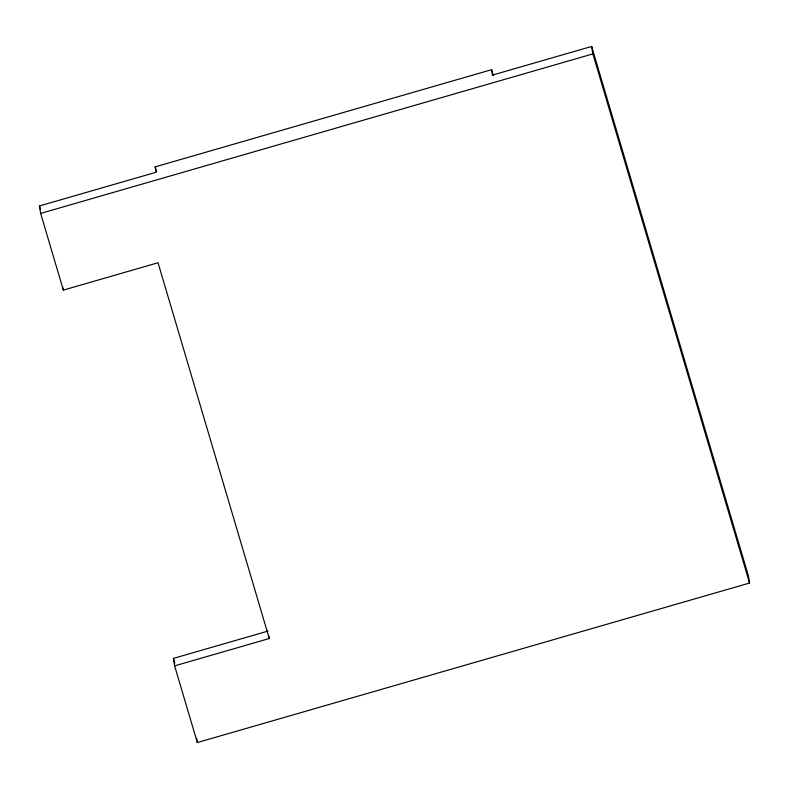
<?xml version="1.0" encoding="UTF-8"?>
<svg xmlns="http://www.w3.org/2000/svg" width="789" height="789" viewBox="0 0 789 789"><rect width="100%" height="100%" fill="white"/><g stroke="black" fill="none" stroke-linecap="round" stroke-linejoin="round"><path stroke-width="1.18" d="M491.567 69.698L492.444 75.103L591.671 46.443L748.337 575.585L749.55 583.041L197.329 742.557L174.625 665.867L269.296 638.528L158.027 262.757L63.367 290.105L40.663 213.415L39.45 205.959L156.035 172.278L155.157 166.873L491.567 69.698L493.322 75.606M40.663 213.415L592.874 53.908L591.671 46.443M174.625 665.867L173.412 658.401L268.082 631.062M592.874 53.908L749.55 583.041M155.157 166.873L156.557 171.598M39.45 205.959L40.495 209.499M173.412 658.401L174.813 663.125M268.95 636.388L269.296 638.528M196.639 738.287L197.329 742.557M63.021 287.975L63.367 290.105"/></g></svg>
